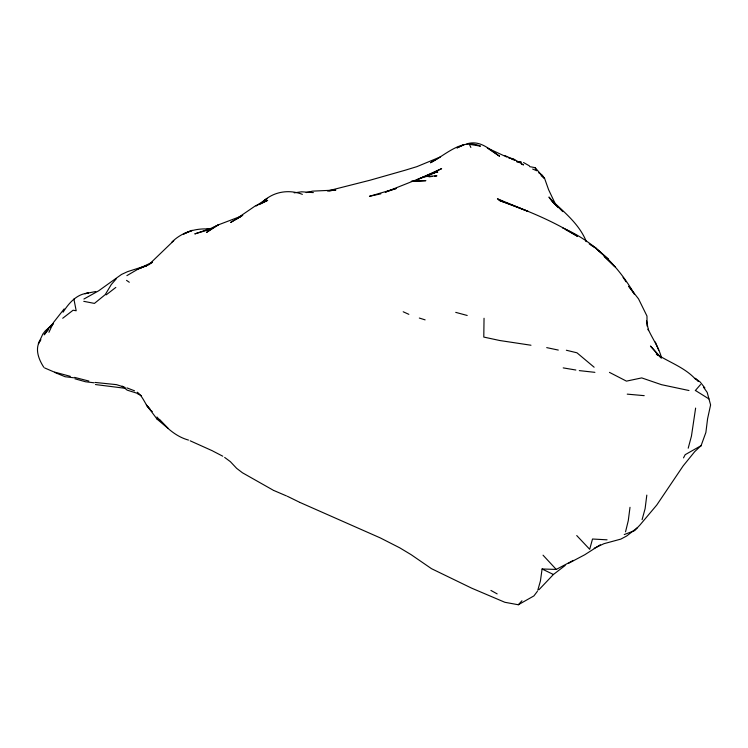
<?xml version="1.0" encoding="UTF-8"?>
<svg xmlns="http://www.w3.org/2000/svg" width="748" height="748" viewBox="0 0 748 748"><rect width="100%" height="100%" fill="white"/><g stroke="black" fill="none" stroke-linecap="round" stroke-linejoin="round"><path stroke-width="1.12" d="M484.04 318.265L483.788 337.077L499.767 340.518L530.977 345.239M646.814 495.101L645.113 508.64L642.083 519.673M630.003 507.312L628.283 520.617L625.534 531.847M573.305 560.402L556.241 569.424L542.085 568.994L540.43 580.944L537.803 590.209M695.621 408.09L691.451 436.093L688.207 448.192M683.513 457.879L685.187 454.681L701.082 445.658L694.714 451.642L683.139 465.92L656.772 505.022L639.989 524.974L634.687 530.603L624.234 534.549M700.96 446.023L705.878 432.456L707.589 418.73L710.6 404.92L707.197 392.42L703.475 387.165M48.938 332.318L53.51 322.472L64.169 308.905M40.719 339.686C34.268 348.269 38.587 359.274 43.805 367.287M40.794 339.798L38.363 343.65L42.86 334.001L45.348 330.784L52.79 324.436L51.36 326.165M63.084 312.206C68.779 303.146 76.932 293.74 88.395 293.132L84.833 293.665L95.8 291.505M537.419 591.275L533.922 595.904L518.317 604.758L504.872 602.29L471.67 588.162L431.512 568.686L411.138 554.679L399.75 547.826L380.236 537.887L299.789 502.375M695.275 390.606L700.521 384.575M48.48 329.634L44.169 334.842L48.302 328.288L53.089 323.37M116.333 278.742L111.246 284.605L105.244 294.619L94.435 303.408L83.776 301.332M518.317 604.758L521.945 600.766M538.953 589.733L553.417 574.492L565.161 565.469M173.798 240.65L149.039 264.474L151.881 262.726M52.79 324.436L48.302 328.288L50.827 326.362M149.955 408.904L146.832 405.435L157.117 419.198L157.501 418.88M637.492 527.602L626.693 535.989L620.849 539.102L603.945 543.693L594.23 548.237M62.71 318.265L73.089 310.224L76.193 310.766L73.893 299.013M106.169 294.862L115.828 287.419M171.993 241.95C182.484 231.758 196.808 227.607 211.16 229.253M256.096 206.046L267.223 198.37L262.875 201.838C273.272 191.582 288.906 189.104 302.379 194.358M600.307 544.787L584.768 554.754L568.817 563.188M470.258 144.448L480.487 146.15C461.965 137.903 445.686 154.92 430.455 162.765L440.591 156.837L416.823 166.673L405.061 170.254L369.877 180.259L327.4 191.03M241.436 216.088L230.833 222.324L241.436 216.088L218.584 224.765L206.579 230.403M126.879 275.638L138.184 269.028L152.499 262.118M242.754 215.396L235.433 219.51L255.423 205.831L267.672 200.361L259.332 204.578M83.907 299.041L98.643 290.813L121.531 274.432L127.534 271.664L147.104 265.381L138.184 269.028M429.427 174.593L441.638 168.637L416.393 180.034M425.528 176.706L435.121 172.489L437.814 172.059L433.055 172.975L435.121 172.489L422.209 177.725M430.998 173.817L418.3 179.193M147.16 265.428L140.007 268.139L148.964 264.745M306.156 192.591L312.571 191.133L335.843 190.057L333.533 190.413M380.863 193.826L369.447 196.313L396.431 188.421L385.285 192.18L424.238 176.659L436.907 175.827L434.644 176.117M210.871 229.075L194.798 233.9L206.588 229.87L210.833 229.15M328.924 191.114L331.233 190.759M210.843 228.916L206.598 229.543L211.207 229.112M294.188 192.834L301.696 191.806L313.375 192.601M428.997 176.846L432.381 176.406M516.905 161.942L521.347 162.185L516.999 161.512M206.598 229.281L211.207 228.953M466.846 143.878C480.244 139.689 489.482 149.432 499.57 156.229L487.322 148.039L506.892 157.071M607.067 539.822L592.51 539.018L589.686 549.294L576.727 535.549M627.235 394.14L644.206 395.655M95.174 382.452L116.538 384.65L125 387.389M579.307 370.606L594.903 372.345M94.136 382.798L85.553 381.77L74.781 378.75M73.65 377.768L65.095 376.721L54.333 372.289M95.435 384.547L125.627 388.352M508.78 158.034L513.081 158.716L523.572 164.887L521.393 164.158M563.207 367.894L575.866 370.026M688.983 390.521L661.484 384.678L641.719 377.899L626.45 381.134L609.461 372.373M529.734 166.654L535.007 167.646M546.704 347.624L558.298 350.073M70.359 376.347L54.258 372.008M566.348 350.242L576.96 352.804L594.127 367.212M511.716 159.296L514.839 160.053L504.629 155.5M74.538 377.375L88.89 381.059M455.728 312.365L467.201 315.469M419.329 318.05L425.126 319.873M126.936 387.885L134.537 390.811M190.142 440.787L212.339 450.773M532.67 169.057L536.774 170.75L535.147 168.038M188.468 440.076C175.303 436.402 165.57 426.977 156.94 416.982M273.824 490.492L286.475 495.915M44.618 367.923L53.435 371.719M403.2 311.776L408.857 314.338M542.085 568.994L553.417 574.492M287.363 496.27L299.378 502.17M562.608 227.925C593.426 241.034 617.988 265.428 634.51 294.263L628.703 286.269L638.53 298.873L646.964 316.03L647.085 326.072M213.002 451.147L222.773 456.205M503.114 201.782L497.439 198.8L528.051 211.394L498.935 200.286C526.078 209.982 553.081 220.866 577.512 236.359L565.591 229.608M141.4 395.757L137.454 393.616L137.978 393.523L127.16 390.147L122.214 386.118M523.525 162.531L529.425 165.878M490.922 590.424L497.158 593.884M273.282 490.23L242.446 472.773L236.658 468.36L230.375 461.666L224.671 457.421M591.182 245.251L595.941 248.027L589.209 243.923M695.705 390.652L708.954 398.936M538.71 172.751L542.309 175.228L544.675 178.641L548.602 189.702L555.783 204.896L555.222 203.989M126.534 280.36L129.301 282.267M541.075 175.593L544.553 178.454L535.288 167.833M157.117 419.198L168.057 428.249L159.427 419.348M594.127 246.877L608.47 259.369L596.661 249.084M137.305 392.204C143.971 397.272 145.411 406.557 152.321 411.624M695.762 379.498C685.037 367.53 669.348 362.453 656.239 353.907L657.782 355.478M698.239 381.489L695.173 378.282L700.156 382.013L704.906 387.95M543.039 555.184L556.241 569.424M660.147 356.833L650.461 346.062L661.307 358.199M558.101 207.579L550.266 198.856L562.964 211.628L551.687 200.342C564.88 212.703 579.41 224.409 586.376 241.669L585.806 240.604M556.475 205.681L548.939 197.051L554.717 204.269M661.484 357.581C658.707 347.278 652.471 338.732 648.151 329.167L648.544 330.597L646.524 320.78M623.075 277.358L626.067 281.781M146.318 404.78L146.888 405.734M469.024 143.616L470.875 147.487M658.773 350.251L655.332 342.014M214.844 226.7L206.542 232.394L218.584 224.765L214.844 226.7M457.739 147.459L456.944 147.954L463.975 144.729L457.739 147.459M184.242 233.657L183.456 234.077L192.273 230.328L184.242 233.657M413.148 181.25L411.269 181.371L425.902 180.661L413.148 181.25M608.582 260.519L604.104 256.284L615.015 266.802L608.582 260.519"/></g></svg>
